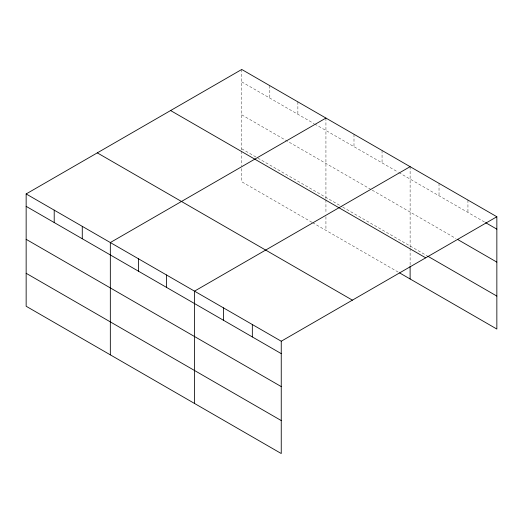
<?xml version="1.0" encoding="UTF-8"?>
<svg xmlns="http://www.w3.org/2000/svg" width="523" height="523" viewBox="0 0 523 523"><rect width="100%" height="100%" fill="white"/><g stroke="black" fill="none" stroke-linecap="round" stroke-linejoin="round"><path stroke-width="0.39" stroke-dasharray="2.62 1.96" d="M241.75 81.876L314.009 123.591M314.709 123.997L398.193 172.191M398.892 172.597L484.86 222.229M241.75 114.838L371.533 189.771M372.232 190.176L455.951 238.508M241.75 148.807L257.185 157.717M257.885 158.123L342.068 206.722M342.774 207.128L427.043 255.78M311.904 222.275L241.75 181.775L241.75 166.497M312.604 222.68L398.892 272.496M467.941 200.054L467.941 212.462M439.026 183.364L439.026 195.772M410.117 166.674L410.117 247.621M410.117 248.425L410.117 265.311M382.058 150.474L382.058 162.875M353.993 134.274L353.993 146.675M325.934 118.074L325.934 199.015M325.934 199.819L325.934 213.489M325.934 216.705L325.934 230.375M297.875 101.867L297.875 114.276M269.816 85.667L269.816 98.076M241.75 69.467L241.75 150.415M241.75 151.219L241.75 165.693"/><path stroke-width="0.78" d="M281.25 386.595L281.25 341.225L26.15 193.948L26.15 306.249L281.25 453.533L281.25 386.595L26.15 239.318M399.592 272.901L496.85 329.052L496.85 216.751L241.75 69.467L26.15 193.948M325.934 118.074L110.333 242.548L110.333 354.856M410.117 166.674L194.517 291.148L194.517 403.455M281.25 341.225L496.85 216.751M485.566 222.641L496.85 229.152M457.364 239.318L496.85 262.121M427.749 256.192L496.85 296.083M170.603 110.549L425.702 257.826M97.298 152.866L352.397 300.15M26.15 206.35L281.25 353.626M26.15 273.287L281.25 420.564M410.117 266.115L410.117 278.981M252.334 324.535L252.334 336.936M223.426 307.844L223.426 320.246M166.451 274.948L166.451 287.356M138.392 258.748L138.392 271.156M82.274 226.348L82.274 238.75M54.209 210.148L54.209 222.55"/></g></svg>
